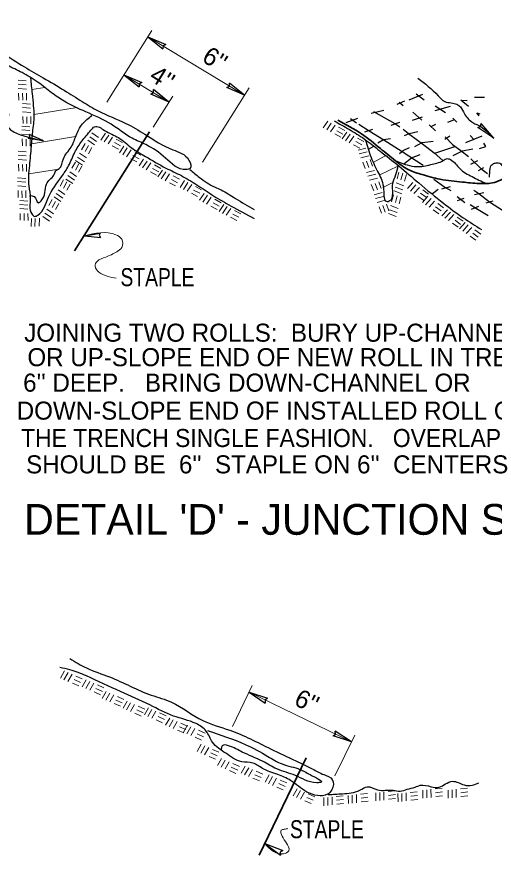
# Model space of a CAD drawing. Extents: x 225 to 596, y -309 to -30.
# Drawn here: x 425.5 to 457, y -200.7 to -145.5 of the extents above; entities that cross this region are included whole.
import ezdxf
from ezdxf.enums import TextEntityAlignment as Align

# ---------------------------------------------------------------- set-up
doc = ezdxf.new("R2010")
doc.units = 0
doc.header["$LTSCALE"] = 0.48
doc.layers.add('1', color=7, linetype='Continuous', lineweight=25)
doc.layers.add('60', color=7, linetype='Continuous')

msp = doc.modelspace()

# ---------------------------------------------------------------- linework, layer by layer
at = {"layer": '1', "lineweight": 13}
for p, q in [((431.4714, -151.1053), (434.4433, -146.3891)), ((434.1792, -146.8091), (440.5472, -150.6602)), ((432.6023, -149.3102), (435.5384, -151.0862)), ((425.6327, -149.9227), (426.1702, -149.9686)), ((425.6343, -149.6677), (426.1727, -149.7127)), ((425.6427, -150.2061), (426.181, -150.2511)), ((425.6668, -150.5161), (425.676, -150.9727)), ((425.9227, -150.5319), (425.9318, -150.9886)), ((426.1785, -150.5203), (426.1877, -150.9911)), ((426.5261, -150.2827), (427.3819, -150.1428)), ((437.7686, -155.0722), (440.8488, -150.1827)), ((434.5325, -152.7654), (435.8176, -150.7269)), ((425.9118, -151.4628), (426.4502, -151.5078)), ((425.9135, -151.207), (426.4518, -151.2528)), ((425.9227, -151.7453), (426.4611, -151.7903)), ((426.6744, -151.9353), (429.5112, -151.4687)), ((425.9468, -152.0554), (425.9552, -152.5129)), ((426.2027, -152.0712), (426.211, -152.5279)), ((426.4586, -152.0596), (426.4677, -152.5312)), ((425.8743, -152.6863), (426.4127, -152.7312)), ((445.7334, -152.8121), (446.0392, -152.3671)), ((445.9543, -152.9404), (446.2602, -152.4963)), ((446.2043, -153.0721), (446.511, -152.6271)), ((446.7435, -152.7629), (447.1568, -152.9896)), ((425.8718, -152.9421), (426.4093, -152.9871)), ((425.8827, -153.2247), (426.4202, -153.2705)), ((426.5061, -153.858), (429.4204, -153.3797)), ((430.7939, -153.698), (430.3488, -153.3922)), ((430.9247, -153.4472), (430.4788, -153.1422)), ((431.0806, -153.608), (431.3831, -153.1613)), ((431.3014, -153.7355), (431.6047, -153.2888)), ((446.4852, -153.2055), (446.8868, -153.4238)), ((446.626, -152.9913), (447.0277, -153.2105)), ((446.9735, -153.5272), (447.2802, -153.0821)), ((447.1943, -153.6563), (447.5011, -153.2105)), ((447.4452, -153.7872), (447.7519, -153.3422)), ((425.9068, -153.5347), (425.916, -153.9913)), ((426.1618, -153.5505), (426.1718, -154.008)), ((426.4185, -153.5388), (426.4277, -154.0105)), ((429.8155, -154.2481), (430.0405, -153.8347)), ((430.6656, -153.9197), (430.2197, -153.613)), ((431.5539, -153.8647), (431.8573, -153.4172)), ((431.974, -153.7805), (432.3773, -153.9963)), ((432.0907, -153.5513), (432.5057, -153.7738)), ((447.7261, -153.9197), (448.1277, -154.1389)), ((447.8669, -153.7055), (448.2686, -153.9247)), ((447.9844, -153.478), (448.3978, -153.7038)), ((425.6343, -154.3456), (426.1727, -154.3914)), ((430.1255, -154.7864), (429.6797, -154.4814)), ((430.043, -154.3656), (430.2613, -153.9638)), ((430.2572, -154.5056), (430.4763, -154.103)), ((431.8357, -153.9947), (432.239, -154.2114)), ((432.299, -154.4481), (432.6015, -154.0005)), ((432.5207, -154.5756), (432.8241, -154.128)), ((432.7724, -154.7039), (433.0757, -154.2572)), ((433.3091, -154.3914), (433.7241, -154.6139)), ((448.0177, -154.2722), (448.5403, -154.1364)), ((448.1002, -154.5147), (448.6228, -154.3781)), ((425.6327, -154.6014), (426.1702, -154.6464)), ((425.6427, -154.8839), (426.181, -154.9297)), ((429.1762, -155.4682), (429.4013, -155.0539)), ((429.8663, -155.2582), (429.4204, -154.9522)), ((429.9947, -155.0373), (429.5487, -154.7314)), ((433.0541, -154.8347), (433.4574, -155.0506)), ((433.1932, -154.6197), (433.5966, -154.8356)), ((433.5974, -155.3073), (433.9, -154.8606)), ((433.8192, -155.4348), (434.1225, -154.9881)), ((448.2052, -154.7781), (448.7278, -154.6414)), ((448.3302, -155.0614), (448.492, -155.4898)), ((448.577, -154.9922), (448.7378, -155.4198)), ((448.8145, -154.8956), (448.9803, -155.3373)), ((449.0237, -155.0939), (449.8496, -154.6289)), ((425.6668, -155.194), (425.676, -155.6515)), ((425.9227, -155.2098), (425.9318, -155.6673)), ((426.1785, -155.199), (426.1877, -155.6698)), ((426.331, -155.8407), (428.3078, -155.5165)), ((429.4038, -155.5848), (429.623, -155.1832)), ((429.618, -155.7257), (429.8363, -155.3232)), ((434.0708, -155.564), (434.3742, -155.1164)), ((434.4917, -155.4798), (434.8951, -155.6957)), ((434.6067, -155.2507), (435.0226, -155.474)), ((434.8359, -156.0273), (435.1393, -155.5807)), ((448.582, -155.7398), (449.1045, -155.604)), ((449.4087, -155.9257), (450.6822, -155.2948)), ((425.5943, -156.0848), (426.1327, -156.1307)), ((429.3554, -156.2574), (428.9104, -155.9515)), ((429.4854, -156.0065), (429.0404, -155.7007)), ((434.3525, -155.6948), (434.7558, -155.9107)), ((435.0584, -156.1548), (435.3609, -155.7073)), ((435.3092, -156.2832), (435.6126, -155.8365)), ((435.846, -155.9707), (436.261, -156.1932)), ((448.6645, -155.9823), (449.1878, -155.8457)), ((448.7687, -156.2449), (449.2912, -156.109)), ((450.5988, -156.1715), (450.7147, -155.7157)), ((450.8488, -156.2291), (450.9613, -155.7857)), ((451.0905, -156.3124), (451.203, -155.8682)), ((425.5918, -156.3407), (426.1302, -156.3858)), ((425.6027, -156.6232), (426.141, -156.6691)), ((428.3962, -156.6474), (428.6221, -156.2341)), ((428.6254, -156.7649), (428.8429, -156.3624)), ((429.2262, -156.4783), (428.7812, -156.1723)), ((428.8388, -156.9049), (429.0579, -156.5033)), ((435.5917, -156.4141), (435.9943, -156.6308)), ((435.7301, -156.199), (436.1343, -156.4149)), ((436.2943, -156.7274), (436.5977, -156.2799)), ((436.5168, -156.8549), (436.8193, -156.4074)), ((436.7685, -156.9832), (437.0711, -156.5366)), ((437.3044, -156.6699), (437.7202, -156.8932)), ((448.8945, -156.5291), (449.0553, -156.9574)), ((449.1412, -156.4591), (449.302, -156.8874)), ((449.3787, -156.3632), (449.5437, -156.8041)), ((449.6629, -156.7324), (450.3129, -156.4016)), ((450.9672, -156.8924), (450.4605, -156.7057)), ((451.0322, -156.6174), (450.5247, -156.4307)), ((451.2688, -156.8082), (451.6298, -156.4066)), ((451.4714, -156.9641), (451.8322, -156.5632)), ((425.6268, -156.9332), (425.636, -157.3908)), ((425.8827, -156.9491), (425.8918, -157.4067)), ((426.1385, -156.9382), (426.1477, -157.4092)), ((428.5762, -157.4367), (428.1303, -157.1308)), ((428.7071, -157.1857), (428.2612, -156.8799)), ((437.0503, -157.1141), (437.4536, -157.33)), ((437.1894, -156.8991), (437.5927, -157.1149)), ((437.5736, -157.5667), (437.8769, -157.1199)), ((437.7953, -157.6942), (438.0987, -157.2466)), ((449.0903, -157.2082), (449.6121, -157.0716)), ((450.2304, -157.6642), (450.3462, -157.2082)), ((450.8972, -157.1382), (450.3896, -156.9516)), ((451.7031, -157.1257), (452.0639, -156.7249)), ((452.1314, -157.0999), (452.5015, -157.3692)), ((452.2772, -156.8899), (452.6582, -157.1666)), ((425.7343, -157.5842), (426.2727, -157.63)), ((427.6578, -157.9267), (427.8828, -157.5133)), ((427.8853, -158.0442), (428.1037, -157.6425)), ((428.4478, -157.6583), (428.002, -157.3525)), ((428.0995, -158.1842), (428.3178, -157.7825)), ((438.047, -157.8233), (438.3503, -157.3758)), ((438.4678, -157.7392), (438.8712, -157.955)), ((438.5828, -157.51), (438.9987, -157.7325)), ((449.172, -157.45), (449.6954, -157.3133)), ((449.277, -157.7125), (449.7996, -157.5758)), ((450.4797, -157.7217), (450.5922, -157.2783)), ((450.7222, -157.805), (450.8347, -157.3608)), ((451.9639, -157.295), (452.3347, -157.5642)), ((452.2656, -157.7108), (452.6265, -157.31)), ((452.4672, -157.8675), (452.829, -157.4658)), ((452.6998, -158.03), (453.0607, -157.6283)), ((453.274, -157.7925), (453.6549, -158.07)), ((425.7318, -157.84), (426.2702, -157.885)), ((425.7427, -158.1225), (426.281, -158.1683)), ((427.967, -158.4651), (427.522, -158.16)), ((438.3287, -157.9542), (438.732, -158.17)), ((438.872, -158.3067), (439.1746, -157.8592)), ((439.0938, -158.4334), (439.3971, -157.9867)), ((439.3454, -158.5626), (439.6488, -158.1158)), ((439.8821, -158.25), (440.2972, -158.4726)), ((449.4021, -157.9967), (449.5629, -158.4251)), ((449.6488, -157.9267), (449.8104, -158.3551)), ((449.8862, -157.8308), (450.0512, -158.2725)), ((450.5988, -158.3851), (450.0921, -158.1983)), ((450.663, -158.11), (450.1562, -157.9233)), ((452.9607, -158.1975), (453.3307, -158.4667)), ((453.1282, -158.0033), (453.4982, -158.2725)), ((453.5441, -158.5959), (453.9058, -158.1942)), ((453.7466, -158.7517), (454.1082, -158.3501)), ((425.7668, -158.4326), (425.776, -158.8901)), ((426.0227, -158.4484), (426.0318, -158.9059)), ((426.2785, -158.4376), (426.2877, -158.9076)), ((426.4836, -159.3084), (426.5102, -158.7684)), ((426.7394, -159.3009), (426.7652, -158.7618)), ((427.0211, -159.2809), (427.0478, -158.7409)), ((427.7078, -158.9376), (427.2627, -158.6317)), ((427.837, -158.7159), (427.3919, -158.4101)), ((439.6271, -158.6934), (440.0305, -158.9092)), ((439.7663, -158.4784), (440.1697, -158.6942)), ((450.5288, -158.6309), (450.0213, -158.4442)), ((453.9783, -158.9142), (454.3399, -158.5126)), ((454.4066, -158.8876), (454.7767, -159.1567)), ((454.5524, -158.6767), (454.9333, -158.9543)), ((454.2399, -159.0817), (454.61, -159.351)), ((454.71, -159.4427), (455.0708, -159.0409)), ((454.9117, -159.5985), (455.2733, -159.1968)), ((455.1442, -159.7602), (455.505, -159.3593)), ((455.405, -159.9285), (455.7759, -160.1977)), ((455.5725, -159.7343), (455.9426, -160.0035)), ((455.7184, -159.5235), (456.0992, -159.801)), ((428.422, -189.02), (428.6904, -188.5517)), ((428.6529, -189.13), (428.9212, -188.6608)), ((428.9137, -189.24), (429.1821, -188.77)), ((429.3271, -189.1233), (429.7463, -189.3075)), ((429.4246, -188.8858), (429.8555, -189.0758)), ((429.8547, -189.6051), (430.123, -189.1367)), ((430.0855, -189.7151), (430.3538, -189.2458)), ((429.2054, -189.3483), (429.6238, -189.5325)), ((430.3463, -189.8251), (430.6147, -189.3558)), ((430.7597, -189.7084), (431.1789, -189.8926)), ((430.8572, -189.4708), (431.2881, -189.6609)), ((441.0573, -189.5117), (439.7554, -192.2027)), ((430.6381, -189.9334), (431.0564, -190.1176)), ((431.1697, -190.3651), (431.4381, -189.8967)), ((431.4006, -190.4751), (431.669, -190.0067)), ((431.6622, -190.5851), (431.9298, -190.1159)), ((432.1732, -190.2318), (432.604, -190.4218)), ((440.843, -189.9543), (447.5852, -193.2153)), ((431.9523, -190.6935), (432.3715, -190.8785)), ((432.0757, -190.4684), (432.494, -190.6527)), ((432.544, -191.0093), (432.8116, -190.5401)), ((432.7741, -191.1185), (433.0433, -190.6502)), ((433.0358, -191.2285), (433.3041, -190.7593)), ((433.5457, -190.8752), (433.9775, -191.0652)), ((433.3266, -191.3368), (433.7449, -191.5218)), ((433.4482, -191.1118), (433.8675, -191.296)), ((433.9467, -191.4477), (434.2142, -190.9793)), ((434.1775, -191.5577), (434.4458, -191.0885)), ((434.4383, -191.6677), (434.7067, -191.1977)), ((434.9493, -191.3135), (435.3809, -191.5043)), ((434.7292, -191.7761), (435.1484, -191.9603)), ((434.8509, -191.551), (435.2709, -191.7353)), ((435.3492, -192.1202), (435.6176, -191.6519)), ((435.5801, -192.2302), (435.8485, -191.7619)), ((435.841, -192.3402), (436.1102, -191.8711)), ((436.3518, -191.9869), (436.7835, -192.1769)), ((436.1327, -192.4486), (436.551, -192.6336)), ((436.2543, -192.2236), (436.6735, -192.4077)), ((436.5185, -192.5886), (436.7868, -192.1202)), ((436.7493, -192.6987), (437.0177, -192.2294)), ((437.0111, -192.8078), (437.2786, -192.3386)), ((437.5211, -192.4544), (437.9528, -192.6453)), ((437.3019, -192.9162), (437.7202, -193.1012)), ((437.4236, -192.6912), (437.8427, -192.8762)), ((447.7994, -192.772), (446.4977, -195.4638)), ((437.4244, -193.8462), (437.6927, -193.3778)), ((437.6561, -193.9562), (437.9237, -193.4878)), ((437.917, -194.0662), (438.1845, -193.597)), ((438.2078, -194.1746), (438.6262, -194.3587)), ((438.3295, -193.9496), (438.7487, -194.1337)), ((438.4278, -193.7128), (438.8587, -193.9029)), ((438.7695, -194.7822), (439.0371, -194.3137)), ((439.0004, -194.8922), (439.2688, -194.4229)), ((439.2612, -195.0022), (439.5288, -194.5321)), ((439.7721, -194.6479), (440.203, -194.8388)), ((439.5521, -195.1105), (439.9712, -195.2947)), ((439.6746, -194.8855), (440.0938, -195.0697)), ((440.3188, -195.2797), (440.5863, -194.8113)), ((440.5497, -195.3897), (440.8172, -194.9205)), ((440.8105, -195.4988), (441.0789, -195.0297)), ((441.3214, -195.1455), (441.7523, -195.3355)), ((441.1014, -195.608), (441.5206, -195.7922)), ((441.2231, -195.383), (441.6422, -195.5663)), ((441.8972, -195.8647), (442.1648, -195.3963)), ((442.1282, -195.9748), (442.3957, -195.5055)), ((442.389, -196.0839), (442.6565, -195.6155)), ((442.8998, -195.7305), (443.3307, -195.9206)), ((442.6798, -196.1931), (443.099, -196.3773)), ((442.8015, -195.9681), (443.2216, -196.1514)), ((443.7382, -196.7714), (444.0066, -196.3022)), ((443.9691, -196.8815), (444.2375, -196.4123)), ((449.9937, -196.4881), (450.4622, -196.4364)), ((452.2914, -196.9323), (452.2881, -196.3922)), ((452.5465, -196.9115), (452.5432, -196.3714)), ((452.8273, -196.8757), (452.8232, -196.3347)), ((453.0915, -196.3131), (453.5599, -196.2614)), ((453.9574, -196.9323), (453.9541, -196.3922)), ((454.2124, -196.9115), (454.2091, -196.3714)), ((454.4932, -196.8757), (454.4891, -196.3347)), ((454.7575, -196.3131), (455.2258, -196.2614)), ((444.23, -196.9907), (444.4983, -196.5214)), ((444.6433, -196.874), (445.0625, -197.059)), ((444.7408, -196.6372), (445.1717, -196.8272)), ((445.7734, -197.4298), (445.7701, -196.8898)), ((446.0284, -197.409), (446.0251, -196.8682)), ((446.3085, -197.3723), (446.3052, -196.8322)), ((446.5735, -196.8097), (447.0418, -196.7589)), ((447.3811, -197.284), (447.3769, -196.7439)), ((447.6361, -197.2623), (447.6319, -196.7223)), ((447.9169, -197.2257), (447.9127, -196.6856)), ((448.1811, -196.6639), (448.6495, -196.6122)), ((448.2152, -196.9182), (448.6703, -196.8673)), ((449.1937, -197.1082), (449.1895, -196.5681)), ((449.4479, -197.0873), (449.4446, -196.5464)), ((449.7287, -197.0507), (449.7246, -196.5106)), ((450.0279, -196.7422), (450.4822, -196.6914)), ((450.0354, -196.999), (450.4897, -196.9473)), ((450.6547, -197.1665), (450.6505, -196.6264)), ((450.9097, -197.1457), (450.9055, -196.6056)), ((451.1897, -197.109), (451.1863, -196.5689)), ((451.4547, -196.5472), (451.9231, -196.4956)), ((451.4889, -196.8006), (451.9439, -196.7506)), ((451.4964, -197.0573), (451.9514, -197.0065)), ((453.1257, -196.5673), (453.5807, -196.5164)), ((453.1332, -196.8231), (453.5882, -196.7722)), ((454.7917, -196.5673), (455.2467, -196.5164)), ((454.7992, -196.8231), (455.2542, -196.7722)), ((444.5217, -197.0998), (444.94, -197.284)), ((446.6077, -197.064), (447.0627, -197.014)), ((446.6152, -197.3207), (447.0702, -197.269)), ((448.2227, -197.174), (448.6778, -197.1232))]:
    msp.add_line(p, q, dxfattribs=at)
at = {"layer": '1'}
for p, q in [((434.1792, -146.8099), (435.3509, -147.315)), ((434.1792, -146.8099), (435.1709, -147.6125)), ((432.6023, -149.311), (433.7742, -149.8168)), ((432.6023, -149.311), (433.5949, -150.1144)), ((440.5472, -150.6602), (439.5554, -149.8577)), ((435.5384, -151.0853), (434.3675, -150.5803)), ((435.5384, -151.0853), (434.5467, -150.2819)), ((440.5472, -150.6602), (439.3754, -150.1544)), ((451.3972, -150.9561), (452.2806, -150.5986)), ((451.8481, -150.5611), (452.3748, -150.9561)), ((450.6072, -151.2378), (451.0955, -151.032)), ((450.983, -151.3512), (450.7197, -151.1445)), ((455.6834, -150.7869), (456.3426, -150.7869)), ((448.8953, -151.8403), (449.7237, -151.652)), ((453.089, -151.3512), (453.7849, -151.802)), ((453.1073, -151.6712), (454.1049, -151.3695)), ((447.241, -152.4613), (448.0119, -152.1604)), ((447.5227, -152.1796), (447.9178, -152.4804)), ((451.6031, -152.2921), (452.2614, -152.0846)), ((451.6223, -151.7837), (452.2239, -152.2921)), ((453.9349, -152.4421), (454.3299, -152.2729)), ((454.2549, -152.1604), (454.5182, -152.4421)), ((450.1929, -152.6304), (450.7763, -152.4229)), ((452.694, -152.6112), (453.1265, -153.0071)), ((452.8448, -152.7246), (453.1448, -152.5737)), ((456.9627, -153.4955), (455.9026, -152.7829)), ((456.9627, -153.4955), (456.1343, -152.5246)), ((427.3119, -153.6513), (426.3735, -153.248)), ((448.4637, -153.0629), (448.9895, -152.8937)), ((454.0666, -153.3455), (453.7466, -153.5705)), ((455.12, -153.778), (456.1918, -153.3272)), ((455.4017, -153.308), (455.6651, -153.5897)), ((427.3119, -153.6513), (426.2993, -153.5163)), ((448.7045, -154.2006), (449.0503, -154.0055)), ((453.0707, -154.4748), (454.3857, -154.023)), ((455.4392, -155.1898), (455.9092, -154.9631)), ((455.9468, -155.6223), (456.3042, -155.4157)), ((453.5398, -156.8257), (454.1049, -156.6757)), ((452.9198, -157.1274), (453.2957, -156.8449)), ((455.6834, -157.2024), (456.3042, -157.0516)), ((454.5557, -157.3342), (455.0633, -157.7292)), ((454.5741, -157.5975), (455.0067, -157.4283)), ((456.4551, -157.7483), (456.9252, -157.6167)), ((455.4958, -158.1617), (455.9842, -157.955)), ((430.0338, -159.906), (431.0406, -159.736)), ((430.0338, -159.906), (431.0489, -160.0135)), ((440.843, -189.9551), (442.0573, -190.3492)), ((440.843, -189.9551), (441.9056, -190.6618)), ((447.5852, -193.2145), (446.5227, -192.5069)), ((447.5852, -193.2145), (446.371, -192.8203)), ((441.8798, -199.9108), (443.0715, -200.3659)), ((441.8798, -199.9108), (442.9048, -200.6709))]:
    msp.add_line(p, q, dxfattribs=at)
at = {"layer": '1', "lineweight": 35}
for p, q in [((429.3529, -160.9061), (434.2867, -153.0754)), ((444.5975, -194.2646), (441.4998, -200.6709))]:
    msp.add_line(p, q, dxfattribs=at)
at = {"layer": '1'}
for points in [[(435.3509, -147.315), (435.1759, -147.415), (435.1709, -147.6125)], [(433.7742, -149.8168), (433.5999, -149.916), (433.5949, -150.1144)], [(439.3754, -150.1544), (439.5504, -150.0553), (439.5554, -149.8577)], [(434.3675, -150.5803), (434.5417, -150.4802), (434.5467, -150.2819)], [(455.2892, -151.4078), (454.7808, -150.9936), (455.2142, -151.0128)], [(449.0278, -151.727), (450.438, -152.5171), (450.7763, -152.7438)], [(456.0034, -152.0095), (455.8342, -151.8212), (456.0409, -151.8778)], [(448.0686, -152.5554), (448.7453, -153.0071), (449.7237, -153.5897), (450.9263, -154.3614), (452.3181, -155.2648)], [(455.9026, -152.7829), (456.0926, -152.7171), (456.1343, -152.5246)], [(426.2993, -153.5163), (426.4127, -153.4013), (426.3735, -153.248)], [(451.0013, -152.8937), (451.4338, -153.233), (452.2614, -153.8538), (453.0323, -154.4556), (453.5974, -154.9631)], [(451.0772, -153.308), (451.378, -153.1763), (451.9614, -153.0446)], [(453.7657, -153.4022), (454.2357, -153.8913), (454.8, -154.3056), (455.2892, -154.6814)], [(449.3287, -153.7972), (449.7046, -153.5705), (450.1554, -153.5147)], [(451.7539, -154.0422), (452.2431, -153.778), (452.9765, -153.6838)], [(456.0217, -154.1731), (456.4359, -154.023), (456.3042, -153.8155)], [(450.758, -154.4931), (451.0013, -154.3056), (451.4155, -154.098)], [(454.2924, -154.6248), (454.8942, -154.3239), (455.5708, -154.1923)], [(451.0397, -155.1706), (451.5472, -154.7756), (452.1106, -154.5681)], [(455.4583, -154.8506), (456.1159, -155.4715), (456.5484, -155.8098)], [(453.0132, -156.1865), (453.7466, -156.7132), (454.1232, -156.9391)], [(455.6459, -156.9007), (455.9842, -157.1274), (456.6802, -157.6725), (457.6018, -158.275)], [(455.4017, -157.8608), (455.8159, -158.1242), (456.5859, -158.5759)], [(431.0406, -159.736), (430.9664, -159.8785), (431.0489, -160.0135)], [(442.0573, -190.3492), (441.8931, -190.4642), (441.9056, -190.6618)], [(446.371, -192.8203), (446.536, -192.7053), (446.5227, -192.5069)], [(443.0715, -200.3659), (442.9015, -200.4726), (442.9048, -200.6709)]]:
    msp.add_lwpolyline(points, dxfattribs=at)
for points in [[(420.4589, -145.4948), (421.7773, -146.0949), (422.5566, -146.4549), (423.5158, -147.1142), (424.5542, -147.8342), (426.0527, -148.7934), (427.2919, -149.5135), (428.6704, -150.3328), (429.8497, -151.0728), (430.9081, -151.6928), (432.7266, -152.5121), (433.985, -153.2322), (435.8234, -154.2514), (436.8819, -154.9314), (436.9619, -155.4715), (436.7018, -155.5507), (435.3434, -154.7914), (434.045, -153.9122), (433.1457, -153.4922), (431.7673, -152.5729), (430.0888, -151.752), (428.6704, -151.0528), (427.8312, -150.4936), (426.9519, -149.8127), (425.8935, -149.1735), (424.9142, -148.6934), (423.955, -148.1542), (422.7566, -147.2742), (421.7373, -146.6349), (420.8981, -146.1149), (420.1188, -145.5948)], [(426.4527, -149.5335), (426.5528, -150.5528), (426.6327, -151.3528), (426.6728, -152.012), (426.5727, -153.0721), (426.4928, -154.0113), (426.3727, -155.2915), (426.3327, -156.6507), (426.4327, -157.45), (426.5327, -158.4692), (426.7328, -158.6301), (426.9319, -158.5501), (427.6312, -157.37), (428.4903, -156.0307), (428.9504, -155.3107), (429.3696, -154.4114), (429.8288, -153.6913), (430.4288, -152.9521), (430.6689, -152.7321), (431.3281, -152.9721), (432.2465, -153.4513), (433.1058, -154.1113), (434.0258, -154.6914), (435.3634, -155.4515), (436.3827, -155.9507), (437.4011, -156.5507), (438.5003, -157.27), (439.6587, -157.95), (441.1772, -158.7701)], [(451.9614, -149.526), (453.2957, -150.6927), (453.7283, -151.0687), (454.1608, -151.1628), (454.5182, -151.257), (454.7625, -151.4262), (455.0258, -151.8778), (455.59, -152.4613), (456.0976, -152.7246), (456.9627, -153.4955)], [(423.6717, -151.5478), (424.8342, -151.6528), (424.9942, -151.892), (424.9142, -152.2921), (424.9342, -152.6721), (425.5735, -153.1722), (427.3119, -153.6513)], [(426.3927, -157.27), (426.6927, -157.33), (426.9719, -157.73), (427.1519, -157.61), (427.5112, -156.5108), (427.7112, -156.2107), (427.9912, -155.9107), (428.1112, -155.6307), (428.3303, -155.4907), (428.6104, -154.8514), (429.1296, -154.0713), (429.4496, -153.3122), (429.8697, -152.5521), (430.4888, -151.992)], [(446.451, -152.3479), (447.4477, -152.9129), (448.4262, -153.533), (449.4596, -154.3239), (450.7197, -155.3215), (452.0164, -156.4307), (453.6532, -157.7667), (454.9508, -158.7259), (456.1542, -159.4977)], [(448.5203, -153.6088), (448.877, -154.7564), (449.3653, -155.7915), (449.7046, -156.8641), (449.9487, -157.6542), (450.0804, -157.6167), (450.3129, -156.4516), (450.5147, -155.8815), (450.6655, -155.2948)], [(450.3621, -154.9064), (451.2463, -155.2457), (451.8673, -155.359), (452.8073, -155.2273), (453.6157, -154.9631), (453.9166, -154.8314), (454.1049, -154.8881), (454.725, -155.4907), (455.5333, -156.0165), (456.4359, -156.4682)], [(436.9419, -155.5507), (437.5811, -156.0707), (438.6003, -156.7107), (438.9996, -156.8907), (439.9396, -157.45), (441.1772, -158.19)], [(456.6852, -156.0582), (456.7185, -155.4807), (456.7735, -155.3107), (456.8377, -155.2373), (456.9502, -155.1614), (457.1685, -155.1072), (457.3535, -155.1281), (457.4718, -155.2373), (457.5602, -155.4923), (457.596, -155.8423)], [(429.0479, -187.7416), (430.1297, -188.3558), (431.6489, -188.9408), (434.3967, -190.1401), (435.7409, -190.6085), (437.7869, -191.8077), (439.5704, -192.4511), (442.2598, -193.6803), (443.9257, -194.4696), (445.0067, -194.9963), (445.7668, -195.3763), (446.3227, -195.698), (446.2927, -196.3706), (446.0001, -196.6631), (444.6558, -196.5172), (443.5749, -195.7563), (442.7265, -195.3763), (441.7331, -194.9663), (441.0906, -194.6154), (440.3597, -194.5279), (439.3071, -193.9721), (438.4303, -193.2412), (438.0212, -192.5102), (437.3486, -192.0127), (435.8585, -191.5152), (434.3092, -190.7843), (432.3798, -189.9067), (430.1297, -188.8825), (429.0479, -188.4733), (428.3753, -188.3266)], [(438.1087, -192.4802), (440.593, -193.3878), (442.084, -194.1771), (443.019, -194.6737), (444.1892, -195.0255), (444.8608, -195.3763), (445.5917, -195.8739), (445.2992, -195.9031), (443.8966, -195.4347), (442.6682, -194.9963), (441.7331, -194.4988), (440.3888, -193.8846), (439.4829, -193.4745), (439.0737, -193.4745), (439.0146, -193.6803), (439.0146, -193.7962)], [(446.0592, -196.6923), (446.9943, -196.6339), (448.1344, -196.3997), (448.6312, -196.1664), (449.3037, -196.3706), (450.3262, -196.3997), (450.7947, -196.4589), (451.2622, -196.3414), (451.7881, -196.1956), (452.1097, -196.0781), (452.8407, -196.1664), (453.3665, -196.1956), (453.7757, -195.9906), (454.2432, -195.8148), (455.0033, -196.0489), (455.5292, -196.0781), (455.9676, -195.9031)]]:
    msp.add_spline(points, degree=3, dxfattribs=at)
at = {"layer": '1', "lineweight": 35}
msp.add_spline([(446.696, -152.3104), (448.2378, -153.1947), (449.4979, -154.1731), (450.4755, -154.9631), (451.3597, -155.5657), (452.2431, -155.8857), (453.4273, -156.1865), (454.8942, -156.3741), (455.9842, -156.4682), (457.0002, -156.3932), (457.5268, -156.1865), (458.6736, -155.6782), (459.9521, -155.2082), (461.268, -154.8314), (462.4531, -154.5497), (463.769, -154.2672)], degree=3, dxfattribs=at)
at = {"layer": '1', "lineweight": 13}
for points in [[(432.0998, -162.7071), (430.9572, -162.2945), (430.7031, -161.912), (430.8306, -161.5937), (431.4031, -161.3077), (432.1348, -160.9569), (432.4532, -160.6711), (432.4532, -160.1293), (432.0715, -159.8427), (430.003, -159.9068)], [(443.3991, -198.9158), (443.1649, -198.9742), (442.9607, -199.0325), (443.019, -199.4133), (443.3116, -199.8808), (443.4574, -200.3784), (443.1073, -200.5826), (441.8798, -199.91)]]:
    msp.add_spline(points, degree=3, dxfattribs=at)

# ---------------------------------------------------------------- texts
at = {"layer": '1'}
for s, width, p in [('STAPLE', 0.8, (434.8087, -163.2262)), ('THE TRENCH SINGLE FASHION.   OVERLAP', 0.95, (441.6327, -173.8129)), ('STAPLE', 0.8, (445.9722, -199.56))]:
    msp.add_text(s, height=1.188, dxfattribs=dict(at, width=width)).set_placement(p, align=Align.CENTER)
for s, height, p in [('JOINING TWO ROLLS:  BURY UP-CHANNEL', 1.188, (442.4094, -166.8816)), ('OR UP-SLOPE END OF NEW ROLL IN TRENCH', 1.188, (443.8103, -168.4925)), ("6'' DEEP.   BRING DOWN-CHANNEL OR ", 1.188, (440.9192, -170.1693)), ('DOWN-SLOPE END OF INSTALLED ROLL OVER', 1.188, (443.5049, -172.0095)), ("SHOULD BE  6''  STAPLE ON 6''  CENTERS", 1.188, (442.0402, -175.5481)), ("DETAIL 'D' - JUNCTION SLOT", 2.025, (444.5987, -179.5867))]:
    msp.add_text(s, height=height, dxfattribs=at).set_placement(p, align=Align.CENTER)
at = {"layer": '60'}
for s, p in [("6''                       ", (442.5962, -151.4644)), ("4''                     ", (438.7506, -152.4762))]:
    msp.add_text(s, height=1.188, rotation=328, dxfattribs=at).set_placement(p, align=Align.CENTER)
msp.add_text("6''                     ", height=1.188, rotation=334, dxfattribs=at).set_placement((443.7283, -190.7493))

doc.saveas('drawing.dxf')
